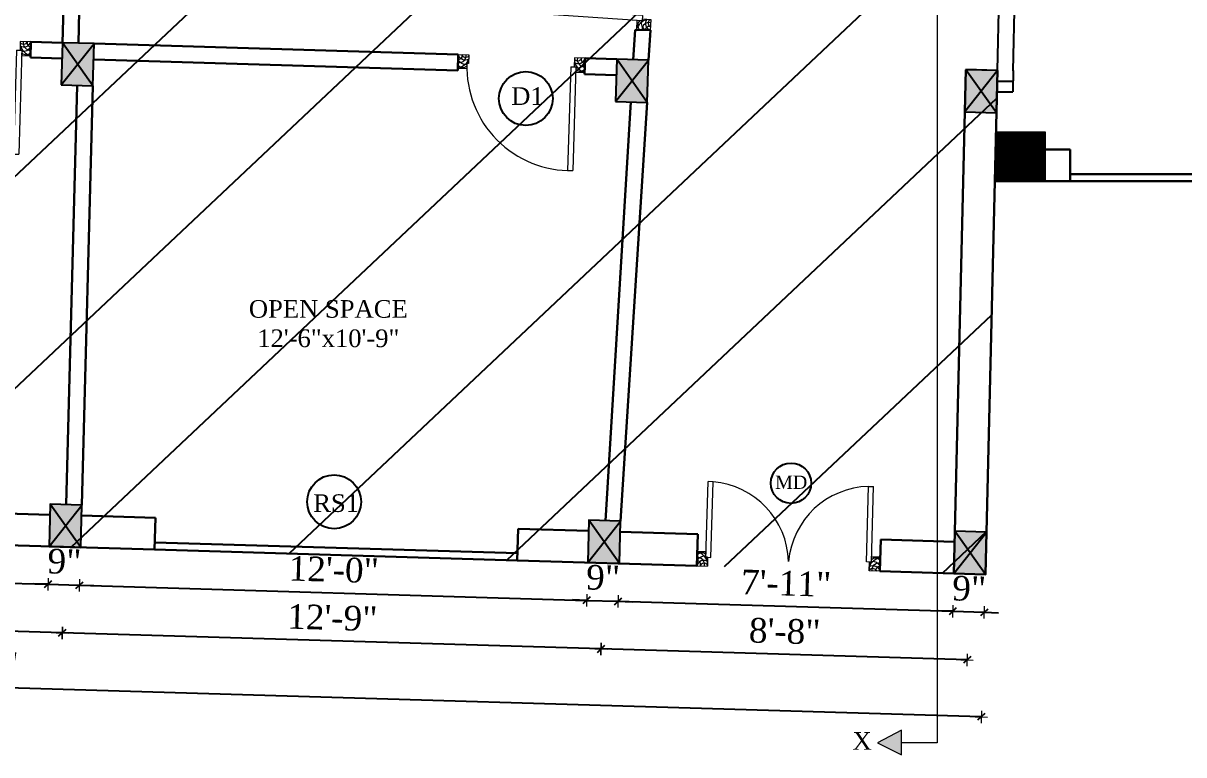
# Model space of a CAD drawing. Header units: inches. Extents: x 4069 to 291496, y -47643 to 12535.
# Drawn here: x 120069.4 to 120398.9, y -23347.9 to -23140.2 of the extents above; entities that cross this region are included whole.
import ezdxf

# ---------------------------------------------------------------- set-up
doc = ezdxf.new("R2010")
doc.units = ezdxf.units.IN
doc.header["$LTSCALE"] = 5
doc.header["$MEASUREMENT"] = 0
for name, color, linetype, lineweight in [('A-WALL', 7, 'Continuous', 9), ('Dimension', 7, 'Continuous', 18), ('DOOR', 62, 'Continuous', 0)]:
    doc.layers.add(name, color=color, linetype=linetype, lineweight=lineweight)
doc.layers.add('dim line', color=7, linetype='Continuous', lineweight=15, true_color=0xfab2b2)
doc.layers.add('TEXT', color=6, linetype='Continuous')
doc.layers.add('WALL', color=7, linetype='Continuous')
doc.styles.add('ordinary', font='times.ttf')
doc.dimstyles.new('Copy of 96', dxfattribs={"dimtxt": 7, "dimasz": 4, "dimexe": 0.5, "dimexo": 0.5, "dimgap": 3, "dimtad": 1, "dimdec": 1, "dimzin": 11, "dimdsep": 46, "dimlunit": 4, "dimtxsty": 'ordinary', "dimblk": 'OBLIQUE', "dimcen": 0.09, "dimse1": 1, "dimse2": 1, "dimclrt": 6, "dimazin": 0, "dimtfac": 1, "dimtdec": 1, "dimtix": 1, "dimtmove": 2, "dimatfit": 3, "dimldrblk": 'leader', "dimfxl": 0.5, "dimfxlon": 1, "dimtolj": 1, "dimtzin": 0, "dimarcsym": 0})

# ---------------------------------------------------------------- blocks, each defined once
blk = doc.blocks.new('C1a')
at = {"color": 1, "ltscale": 5}
for p, q in [((18657.75, 4625.76), (18648.75, 4625.76)), ((18648.75, 4625.76), (18648.82, 4613.76)), ((18657.82, 4613.76), (18657.75, 4625.76)), ((18648.82, 4613.76), (18657.82, 4613.76))]:
    blk.add_line(p, q, dxfattribs=at)
blk = doc.blocks.new('A$C27B36B59')
at = {"layer": 'DOOR'}
for p, q in [((0, 4), (0, 0)), ((2.5, 4), (0, 4)), ((2.5, 2.5), (2.5, 4)), ((0, 0), (3, 0)), ((3, 2.5), (2.5, 2.5)), ((3, 0), (3, 2.5))]:
    blk.add_line(p, q, dxfattribs=at)
for centre, radius, start, end in [((-1.4, -0.54), 4.75, 22.1411, 72.838), ((1.34, 2.09), 1.64, 45.138, 144.8948), ((2.21, 0.3), 2.49, 83.3149, 152.658), ((0.13, 0.37), 2.05, 349.4875, 93.6805), ((1.96, -0.47), 2.01, 58.7447, 166.495), ((-0.06, 0.32), 1.13, 343.542, 86.947), ((2.08, -0.4), 1.17, 38.2816, 160.1519)]:
    blk.add_arc(centre, radius, start, end, dxfattribs=at)
blk = doc.blocks.new('D2')
at = {"layer": 'DOOR'}
for p, q in [((74473.95, 24047.59), (74473.95, 24018.09)), ((74473.95, 24047.59), (74475.45, 24047.59)), ((74475.45, 24047.59), (74475.45, 24018.13))]:
    blk.add_line(p, q, dxfattribs=at)
blk.add_arc((74473.95, 24047.59), 29.5, 180, 272.9146, dxfattribs=at)
at = {"layer": 'DOOR', "xscale": -1, "rotation": 180}
blk.add_blockref('A$C27B36B59', (74441.95, 24050.09), dxfattribs=at)
at = {"layer": 'DOOR', "rotation": 180}
blk.add_blockref('A$C27B36B59', (74477.95, 24050.09), dxfattribs=at)
blk = doc.blocks.new('x-x')
at = {"ltscale": 5}
for points in [[(11364.03, -701.52), (11364.03, -694.51), (11357.15, -698.09)], [(11364.03, -1135.52), (11364.03, -1128.51), (11357.15, -1132.09)]]:
    blk.add_hatch(color=256, dxfattribs=at).paths.add_polyline_path(points)
for p, q in [((11364.03, -694.51), (11357.15, -698.09)), ((11364.03, -701.52), (11364.03, -694.51)), ((11357.15, -698.09), (11364.03, -701.52)), ((11374.13, -698.09), (11364.03, -698.09)), ((11374.13, -698.09), (11374.13, -1132.09)), ((11364.03, -1128.51), (11357.15, -1132.09)), ((11364.03, -1135.52), (11364.03, -1128.51)), ((11357.15, -1132.09), (11364.03, -1135.52)), ((11374.13, -1132.09), (11364.03, -1132.09))]:
    blk.add_line(p, q, dxfattribs=at)
at = {"layer": 'A-WALL', "color": 1, "ltscale": 5}
blk.add_line((11374.13, -1120.09), (11374.13, -1132.09), dxfattribs=at)
at = {"layer": 'TEXT', "style": 'ordinary'}
for p in [(11350.08, -700.97), (11350.08, -1134.1)]:
    blk.add_text('X', height=5, dxfattribs=at).set_placement(p)
blk = doc.blocks.new('oblique')
at = {"color": 0, "lineweight": -2}
blk.add_line((0.25, 0.25), (-0.25, -0.25), dxfattribs=at)
at = {"layer": 'dim line', "lineweight": 9}
for p, q in [((-0.4375, 0), (0.4375, 0)), ((0, 0.4375), (0, -0.4375))]:
    blk.add_line(p, q, dxfattribs=at)
blk = doc.blocks.new('*D2945')
at = {"layer": 'A-WALL', "color": 0, "lineweight": -2, "ltscale": 50, "transparency": 16777216}
blk.add_line((120337.38, -23320.93), (120233.43, -23317.82), dxfattribs=at)
at = {"layer": 'Defpoints', "color": 0, "ltscale": 50, "transparency": 16777216}
for p in [(120234.15, -23293.42), (120338.11, -23296.52), (120233.43, -23317.82)]:
    blk.add_point(p, dxfattribs=at)
at = {"layer": 'A-WALL', "color": 0, "lineweight": -2, "ltscale": 50, "transparency": 16777216, "xscale": 4, "yscale": 4, "zscale": 4}
for p, rotation in [((120233.43, -23317.82), 178.2899854281403), ((120337.38, -23320.93), 358.2899854281403)]:
    blk.add_blockref('oblique', p, dxfattribs=dict(at, rotation=rotation))
at = {"layer": 'A-WALL', "color": 6, "ltscale": 50, "transparency": 16777216, "insert": (120285.6, -23312.82), "char_height": 7, "attachment_point": 5, "rotation": 358.29, "style": 'ordinary'}
blk.add_mtext('\\A1;8\'-8"', dxfattribs=at)
blk = doc.blocks.new('_OBLIQUE')
at = {"color": 0, "linetype": 'ByBlock'}
blk.add_line((-0.5, -0.5), (0.5, 0.5), dxfattribs=at)
blk = doc.blocks.new('leader')
at = {"layer": 'Dimension'}
for p, q in [((0, -4.328), (0, 4.328)), ((-4.424, 0), (4.424, 0))]:
    blk.add_line(p, q, dxfattribs=at)
blk = doc.blocks.new('*D2946')
at = {"layer": 'A-WALL', "color": 0, "lineweight": -2, "ltscale": 50, "transparency": 16777216}
blk.add_line((120233.43, -23317.82), (120080.49, -23313.26), dxfattribs=at)
at = {"layer": 'Defpoints', "color": 0, "ltscale": 50, "transparency": 16777216}
for p in [(120081.22, -23288.85), (120234.15, -23293.42), (120080.49, -23313.26)]:
    blk.add_point(p, dxfattribs=at)
at = {"layer": 'A-WALL', "color": 0, "lineweight": -2, "ltscale": 50, "transparency": 16777216, "xscale": 4, "yscale": 4, "zscale": 4}
for p, rotation in [((120080.49, -23313.26), 178.2899854281424), ((120233.43, -23317.82), 358.2899854281424)]:
    blk.add_blockref('oblique', p, dxfattribs=dict(at, rotation=rotation))
at = {"layer": 'A-WALL', "color": 6, "ltscale": 50, "transparency": 16777216, "insert": (120157.16, -23308.97), "char_height": 7, "attachment_point": 5, "rotation": 358.29, "style": 'ordinary'}
blk.add_mtext('\\A1;12\'-9"', dxfattribs=at)
blk = doc.blocks.new('*D2947')
at = {"layer": 'A-WALL', "color": 0, "lineweight": -2, "ltscale": 50, "transparency": 16777216}
blk.add_line((120080.49, -23313.26), (119930.56, -23308.78), dxfattribs=at)
at = {"layer": 'Defpoints', "color": 0, "ltscale": 50, "transparency": 16777216}
for p in [(119931.29, -23284.38), (120081.22, -23288.85), (119930.56, -23308.78)]:
    blk.add_point(p, dxfattribs=at)
at = {"layer": 'A-WALL', "color": 0, "lineweight": -2, "ltscale": 50, "transparency": 16777216, "xscale": 4, "yscale": 4, "zscale": 4}
for p, rotation in [((119930.56, -23308.78), 178.2899854281424), ((120080.49, -23313.26), 358.2899854281424)]:
    blk.add_blockref('oblique', p, dxfattribs=dict(at, rotation=rotation))
at = {"layer": 'A-WALL', "color": 6, "ltscale": 50, "transparency": 16777216, "insert": (120005.72, -23304.46), "char_height": 7, "attachment_point": 5, "rotation": 358.29, "style": 'ordinary'}
blk.add_mtext('\\A1;12\'-6"', dxfattribs=at)
blk = doc.blocks.new('*D2934')
at = {"layer": 'A-WALL', "color": 0, "lineweight": -2, "ltscale": 50, "transparency": 16777216}
blk.add_line((120341.4, -23337.1), (119768.65, -23320), dxfattribs=at)
at = {"layer": 'Defpoints', "color": 0, "ltscale": 50, "transparency": 16777216}
for p in [(119769.86, -23279.56), (120342.61, -23296.66), (119768.65, -23320)]:
    blk.add_point(p, dxfattribs=at)
at = {"layer": 'A-WALL', "color": 0, "lineweight": -2, "ltscale": 50, "transparency": 16777216, "xscale": 4, "yscale": 4, "zscale": 4}
for p, rotation in [((119768.65, -23320), 178.2899854281424), ((120341.4, -23337.1), 358.2899854281424)]:
    blk.add_blockref('oblique', p, dxfattribs=dict(at, rotation=rotation))
at = {"layer": 'A-WALL', "color": 6, "ltscale": 50, "transparency": 16777216, "insert": (120055.22, -23322), "char_height": 7, "attachment_point": 5, "rotation": 358.29, "style": 'ordinary'}
blk.add_mtext('\\A1;48\'-0"', dxfattribs=at)
blk = doc.blocks.new('*D2940')
at = {"layer": 'A-WALL', "color": 0, "lineweight": -2, "ltscale": 50, "transparency": 16777216}
blk.add_line((119935.47, -23295.27), (120076.4, -23299.47), dxfattribs=at)
at = {"layer": 'Defpoints', "color": 0, "ltscale": 50, "transparency": 16777216}
for p in [(119935.79, -23284.51), (120076.72, -23288.72), (120076.4, -23299.47)]:
    blk.add_point(p, dxfattribs=at)
at = {"layer": 'A-WALL', "color": 0, "lineweight": -2, "ltscale": 50, "transparency": 16777216, "xscale": 4, "yscale": 4, "zscale": 4}
for p, rotation in [((119935.47, -23295.27), 178.2899854281424), ((120076.4, -23299.47), 358.2899854281424)]:
    blk.add_blockref('oblique', p, dxfattribs=dict(at, rotation=rotation))
at = {"layer": 'A-WALL', "color": 6, "ltscale": 50, "transparency": 16777216, "insert": (120006.13, -23290.8), "char_height": 7, "attachment_point": 5, "rotation": 358.29, "style": 'ordinary'}
blk.add_mtext('\\A1;11\'-9"', dxfattribs=at)
blk = doc.blocks.new('*D2941')
at = {"layer": 'A-WALL', "color": 0, "lineweight": -2, "ltscale": 50, "transparency": 16777216}
for p, q in [((120076.4, -23299.47), (120072.41, -23299.35)), ((120076.4, -23299.47), (120085.4, -23299.74)), ((120085.4, -23299.74), (120089.4, -23299.86))]:
    blk.add_line(p, q, dxfattribs=at)
at = {"layer": 'Defpoints', "color": 0, "ltscale": 50, "transparency": 16777216}
for p in [(120076.72, -23288.72), (120085.72, -23288.99), (120085.4, -23299.74)]:
    blk.add_point(p, dxfattribs=at)
at = {"layer": 'A-WALL', "color": 0, "lineweight": -2, "ltscale": 50, "transparency": 16777216, "xscale": 4, "yscale": 4, "zscale": 4}
for p, rotation in [((120076.4, -23299.47), 358.2899854281424), ((120085.4, -23299.74), 178.2899854281424)]:
    blk.add_blockref('oblique', p, dxfattribs=dict(at, rotation=rotation))
at = {"layer": 'A-WALL', "color": 6, "ltscale": 50, "transparency": 16777216, "insert": (120081.1, -23293.04), "char_height": 7, "attachment_point": 5, "rotation": 358.29, "style": 'ordinary'}
blk.add_mtext('\\A1;9"', dxfattribs=at)
blk = doc.blocks.new('*D2942')
at = {"layer": 'A-WALL', "color": 0, "lineweight": -2, "ltscale": 50, "transparency": 16777216}
blk.add_line((120085.4, -23299.74), (120229.34, -23304.04), dxfattribs=at)
at = {"layer": 'Defpoints', "color": 0, "ltscale": 50, "transparency": 16777216}
for p in [(120085.72, -23288.99), (120229.66, -23293.29), (120229.34, -23304.04)]:
    blk.add_point(p, dxfattribs=at)
at = {"layer": 'A-WALL', "color": 0, "lineweight": -2, "ltscale": 50, "transparency": 16777216, "xscale": 4, "yscale": 4, "zscale": 4}
for p, rotation in [((120085.4, -23299.74), 178.2899854281424), ((120229.34, -23304.04), 358.2899854281424)]:
    blk.add_blockref('oblique', p, dxfattribs=dict(at, rotation=rotation))
at = {"layer": 'A-WALL', "color": 6, "ltscale": 50, "transparency": 16777216, "insert": (120157.56, -23295.33), "char_height": 7, "attachment_point": 5, "rotation": 358.29, "style": 'ordinary'}
blk.add_mtext('\\A1;12\'-0"', dxfattribs=at)
blk = doc.blocks.new('*D2943')
at = {"layer": 'A-WALL', "color": 0, "lineweight": -2, "ltscale": 50, "transparency": 16777216}
for p, q in [((120229.34, -23304.04), (120225.34, -23303.92)), ((120229.34, -23304.04), (120238.33, -23304.31)), ((120238.33, -23304.31), (120242.33, -23304.43))]:
    blk.add_line(p, q, dxfattribs=at)
at = {"layer": 'Defpoints', "color": 0, "ltscale": 50, "transparency": 16777216}
for p in [(120229.66, -23293.29), (120238.65, -23293.55), (120238.33, -23304.31)]:
    blk.add_point(p, dxfattribs=at)
at = {"layer": 'A-WALL', "color": 0, "lineweight": -2, "ltscale": 50, "transparency": 16777216, "xscale": 4, "yscale": 4, "zscale": 4}
for p, rotation in [((120229.34, -23304.04), 358.2899854281424), ((120238.33, -23304.31), 178.2899854281424)]:
    blk.add_blockref('oblique', p, dxfattribs=dict(at, rotation=rotation))
at = {"layer": 'A-WALL', "color": 6, "ltscale": 50, "transparency": 16777216, "insert": (120234.03, -23297.61), "char_height": 7, "attachment_point": 5, "rotation": 358.29, "style": 'ordinary'}
blk.add_mtext('\\A1;9"', dxfattribs=at)
blk = doc.blocks.new('*D2944')
at = {"layer": 'A-WALL', "color": 0, "lineweight": -2, "ltscale": 50, "transparency": 16777216}
blk.add_line((120238.33, -23304.31), (120333.29, -23307.14), dxfattribs=at)
at = {"layer": 'Defpoints', "color": 0, "ltscale": 50, "transparency": 16777216}
for p in [(120238.65, -23293.55), (120333.61, -23296.39), (120333.29, -23307.14)]:
    blk.add_point(p, dxfattribs=at)
at = {"layer": 'A-WALL', "color": 0, "lineweight": -2, "ltscale": 50, "transparency": 16777216, "xscale": 4, "yscale": 4, "zscale": 4}
for p, rotation in [((120238.33, -23304.31), 178.2899854281424), ((120333.29, -23307.14), 358.2899854281424)]:
    blk.add_blockref('oblique', p, dxfattribs=dict(at, rotation=rotation))
at = {"layer": 'A-WALL', "color": 6, "ltscale": 50, "transparency": 16777216, "insert": (120286.01, -23299.16), "char_height": 7, "attachment_point": 5, "rotation": 358.29, "style": 'ordinary'}
blk.add_mtext('\\A1;7\'-11"', dxfattribs=at)
blk = doc.blocks.new('*D2966')
at = {"layer": 'A-WALL', "color": 0, "lineweight": -2, "ltscale": 50, "transparency": 16777216}
for p, q in [((120333.29, -23307.14), (120329.29, -23307.02)), ((120333.29, -23307.14), (120342.29, -23307.41)), ((120342.29, -23307.41), (120346.28, -23307.53))]:
    blk.add_line(p, q, dxfattribs=at)
at = {"layer": 'Defpoints', "color": 0, "ltscale": 50, "transparency": 16777216}
for p in [(120333.61, -23296.39), (120342.61, -23296.66), (120342.29, -23307.41)]:
    blk.add_point(p, dxfattribs=at)
at = {"layer": 'A-WALL', "color": 0, "lineweight": -2, "ltscale": 50, "transparency": 16777216, "xscale": 4, "yscale": 4, "zscale": 4}
for p, rotation in [((120333.29, -23307.14), 358.2899854281424), ((120342.29, -23307.41), 178.2899854281424)]:
    blk.add_blockref('oblique', p, dxfattribs=dict(at, rotation=rotation))
at = {"layer": 'A-WALL', "color": 6, "ltscale": 50, "transparency": 16777216, "insert": (120337.98, -23300.71), "char_height": 7, "attachment_point": 5, "rotation": 358.29, "style": 'ordinary'}
blk.add_mtext('\\A1;9"', dxfattribs=at)

msp = doc.modelspace()

# ---------------------------------------------------------------- hatches: boundary and pattern name
at = {"layer": 'A-WALL', "ltscale": 5}
h = msp.add_hatch(dxfattribs=at)
h.set_pattern_fill('ANSI31', color=256)
h.set_pattern_definition([(45, (95813.88373, -24674.7867), (-0.08838834765, 0.08838834765), [])])
h.paths.add_polyline_path([(120345.58286, -23171.06555), (120345.58286, -23185.06555), (120359.58286, -23185.06555), (120359.58286, -23171.06555)])
at = {"layer": 'WALL', "linetype": 'ByBlock', "ltscale": 5, "true_color": 0xf8991e}
h = msp.add_hatch(dxfattribs=at)
h.set_pattern_fill('ANSI31', color=30, scale=350, angle=-1.7100146)
h.set_pattern_definition([(43.29, (113405.57, -20503.353), (-29.999, 31.8453), [])])
h.paths.add_polyline_path([(119769.8616, -23279.55849), (119971.78348, -22947.43612), (120350.6147, -22958.74584), (120342.78546, -23290.66003), (120342.60642, -23296.65735)])
h = msp.add_hatch(color=30, dxfattribs=at)
h.dxf.hatch_style = 1
h.paths.add_polyline_path([(120084.87765, -23151.90202), (120080.20061, -23157.76506), (120089.1966, -23158.03363)])
h.paths.add_polyline_path([(120089.1966, -23158.03363), (120089.5547, -23146.03897), (120084.87765, -23151.90202)])
h.paths.add_polyline_path([(120084.87765, -23151.90202), (120089.5547, -23146.03897), (120080.5587, -23145.7704)])
h.paths.add_polyline_path([(120080.5587, -23145.7704), (120080.20061, -23157.76506), (120084.87765, -23151.90202)])
h = msp.add_hatch(color=30, dxfattribs=at)
h.dxf.hatch_style = 1
h.paths.add_polyline_path([(120242.22779, -23156.59959), (120237.55075, -23162.46263), (120246.54674, -23162.7312)])
h.paths.add_polyline_path([(120246.54674, -23162.7312), (120246.90484, -23150.73654), (120242.22779, -23156.59959)])
h.paths.add_polyline_path([(120242.22779, -23156.59959), (120246.90484, -23150.73654), (120237.90884, -23150.46797)])
h.paths.add_polyline_path([(120237.90884, -23150.46797), (120237.55075, -23162.46263), (120242.22779, -23156.59959)])
h = msp.add_hatch(color=30, dxfattribs=at)
h.dxf.hatch_style = 1
h.paths.add_polyline_path([(120345.71022, -23165.69165), (120341.3543, -23159.55893), (120336.71406, -23165.42308)])
h.paths.add_polyline_path([(120345.71022, -23165.69165), (120345.99454, -23153.69479), (120341.3543, -23159.55893)])
h.paths.add_polyline_path([(120345.99454, -23153.69479), (120336.99838, -23153.42622), (120341.3543, -23159.55893)])
h.paths.add_polyline_path([(120341.3543, -23159.55893), (120336.99838, -23153.42622), (120336.71406, -23165.42308)])
h = msp.add_hatch(color=30, dxfattribs=at)
h.dxf.hatch_style = 1
h.paths.add_polyline_path([(120081.40184, -23282.85661), (120076.72479, -23288.71966), (120085.72079, -23288.98823)])
h.paths.add_polyline_path([(120085.72079, -23288.98823), (120086.07888, -23276.99357), (120081.40184, -23282.85661)])
h.paths.add_polyline_path([(120081.40184, -23282.85661), (120086.07888, -23276.99357), (120077.08289, -23276.725)])
h.paths.add_polyline_path([(120077.08289, -23276.725), (120076.72479, -23288.71966), (120081.40184, -23282.85661)])
h = msp.add_hatch(color=30, dxfattribs=at)
h.dxf.hatch_style = 1
h.paths.add_polyline_path([(120234.3337, -23287.42228), (120229.65666, -23293.28532), (120238.65265, -23293.55389)])
h.paths.add_polyline_path([(120238.65265, -23293.55389), (120239.01074, -23281.55924), (120234.3337, -23287.42228)])
h.paths.add_polyline_path([(120234.3337, -23287.42228), (120239.01074, -23281.55924), (120230.01475, -23281.29067)])
h.paths.add_polyline_path([(120230.01475, -23281.29067), (120229.65666, -23293.28532), (120234.3337, -23287.42228)])
h = msp.add_hatch(color=30, dxfattribs=at)
h.dxf.hatch_style = 1
h.paths.add_polyline_path([(120342.60642, -23296.65735), (120338.2505, -23290.52464), (120333.61026, -23296.38878)])
h.paths.add_polyline_path([(120342.60642, -23296.65735), (120342.89074, -23284.66049), (120338.2505, -23290.52464)])
h.paths.add_polyline_path([(120342.89074, -23284.66049), (120333.89457, -23284.39192), (120338.2505, -23290.52464)])
h.paths.add_polyline_path([(120338.2505, -23290.52464), (120333.89457, -23284.39192), (120333.61026, -23296.38878)])

# ---------------------------------------------------------------- linework, layer by layer
at = {"color": 1, "ltscale": 5}
for p, q in [((120080.20061, -23157.76506), (120089.5547, -23146.03897)), ((120089.1966, -23158.03363), (120080.5587, -23145.7704)), ((120237.55075, -23162.46263), (120246.90484, -23150.73654)), ((120246.54674, -23162.7312), (120237.90884, -23150.46797)), ((120345.99454, -23153.69479), (120336.71406, -23165.42308)), ((120345.71022, -23165.69165), (120336.99838, -23153.42622)), ((120085.72079, -23288.98823), (120077.08289, -23276.725)), ((120076.72479, -23288.71966), (120086.07888, -23276.99357)), ((120229.65666, -23293.28532), (120239.01074, -23281.55924)), ((120238.65265, -23293.55389), (120230.01475, -23281.29067)), ((120333.61026, -23296.38878), (120342.89074, -23284.66049)), ((120342.60642, -23296.65735), (120333.89457, -23284.39192))]:
    msp.add_line(p, q, dxfattribs=at)
at = {"layer": 'A-WALL', "lineweight": 30}
for p, q in [((120080.5587, -23145.7704), (120081.92525, -23092.78759)), ((120085.05721, -23145.88643), (120086.42376, -23092.90361)), ((120243.10157, -23142.11921), (120242.58936, -23150.60771)), ((120243.10157, -23142.11921), (120247.47559, -23142.24979)), ((120247.47559, -23142.24979), (120246.90484, -23150.73654)), ((120071.56271, -23145.50183), (120071.42843, -23149.99983)), ((120080.5587, -23145.7704), (120071.56271, -23145.50183)), ((120089.53487, -23146.03838), (120192.92888, -23149.12513)), ((120080.42442, -23150.2684), (120071.42843, -23149.99983)), ((120089.40059, -23150.53638), (120192.7946, -23153.62313)), ((120192.92888, -23149.12513), (120192.7946, -23153.62313)), ((120228.91285, -23150.19941), (120228.77857, -23154.6974)), ((120228.91285, -23150.19941), (120237.90884, -23150.46797)), ((120228.77857, -23154.6974), (120237.77456, -23154.96597)), ((120333.61026, -23296.38878), (120336.99838, -23153.42622)), ((120345.99454, -23153.69479), (120345.25107, -23185.06555)), ((120345.25107, -23185.06555), (120345.99454, -23153.69479)), ((120081.56103, -23276.85869), (120084.71846, -23157.89994)), ((120086.07885, -23276.99357), (120089.1966, -23158.03363)), ((120241.86623, -23162.59147), (120234.69526, -23281.4304)), ((120246.54674, -23162.7312), (120239.01074, -23281.55924)), ((120359.58286, -23176.06555), (120366.68829, -23176.06555)), ((120366.68829, -23185.06555), (120366.68829, -23176.06555)), ((120462.68829, -23183.06555), (120366.68829, -23183.06555)), ((120342.60642, -23296.65735), (120345.25107, -23185.06555)), ((120712.04669, -23185.06555), (120345.25107, -23185.06555)), ((120056.0028, -23279.09701), (120076.99336, -23279.72367)), ((120085.98935, -23279.99223), (120106.98009, -23280.6189)), ((120106.71152, -23289.61489), (120106.98009, -23280.6189)), ((120209.66565, -23292.68851), (120209.93422, -23283.69251)), ((120209.93422, -23283.69251), (120229.92523, -23284.28933)), ((120238.92122, -23284.5579), (120260.91151, -23285.2144)), ((120260.64294, -23294.2104), (120260.91151, -23285.2144)), ((120055.73423, -23288.093), (120106.71152, -23289.61489)), ((120106.71152, -23289.61489), (120209.66565, -23292.68851)), ((120106.7712, -23287.61578), (120209.72533, -23290.6894)), ((120312.61978, -23295.76212), (120312.88835, -23286.76613)), ((120312.88835, -23286.76613), (120333.82218, -23287.44682)), ((120209.66565, -23292.68851), (120260.64294, -23294.2104)), ((120312.61978, -23295.76212), (120342.60642, -23296.65735))]:
    msp.add_line(p, q, dxfattribs=at)
at = {"layer": 'A-WALL', "ltscale": 5}
msp.add_lwpolyline([(120345.58286, -23171.06555), (120359.58286, -23171.06555), (120359.58286, -23185.06555), (120345.58286, -23185.06555)], close=True, dxfattribs=at)
at = {"layer": 'DOOR', "ltscale": 0.5}
for p, q in [((120263.21643, -23291.78611), (120263.85656, -23270.3441)), ((120265.25594, -23270.38588), (120263.85656, -23270.3441)), ((120264.6158, -23291.82789), (120265.25594, -23270.38588)), ((120308.79612, -23293.14686), (120309.43625, -23271.70485)), ((120309.43625, -23271.70485), (120310.83563, -23271.74662)), ((120310.19549, -23293.18864), (120310.83563, -23271.74662)), ((120260.7623, -23290.21218), (120263.16123, -23290.28379)), ((120263.21643, -23291.78611), (120264.6158, -23291.82789)), ((120263.71322, -23291.90099), (120263.6416, -23294.29992)), ((120310.19549, -23293.18864), (120308.79612, -23293.14686)), ((120312.73914, -23291.76391), (120310.34021, -23291.69229)), ((120260.64294, -23294.2104), (120263.6416, -23294.29992)), ((120309.69273, -23293.27367), (120309.62112, -23295.6726))]:
    msp.add_line(p, q, dxfattribs=at)
for centre, start, end in [((120263.32262, -23293.68463), 1.7095941, 85.2564972), ((120309.97623, -23295.07743), 91.3234737, 174.8703767)]:
    msp.add_arc(centre, 23.37883, start, end, dxfattribs=at)
at = {"layer": 'TEXT'}
for centre, radius in [((120212.09088, -23161.62212), 7.64038), ((120287.38734, -23270.78507), 5.73028), ((120157.66933, -23276.0546), 7.64038)]:
    msp.add_circle(centre, radius, dxfattribs=at)
at = {"layer": 'WALL', "color": 2, "linetype": 'ByBlock'}
for p, q in [((120350.49327, -23153.80141), (120351.49073, -23102.69479)), ((120345.99454, -23153.69479), (120346.98991, -23111.69479)), ((120350.4958, -23153.69479), (120350.35361, -23159.69479)), ((120345.92344, -23156.69479), (120350.4247, -23156.69479)), ((120345.85234, -23159.69479), (120350.3666, -23159.69479))]:
    msp.add_line(p, q, dxfattribs=at)
at = {"layer": 'WALL', "color": 2, "linetype": 'ByBlock', "ltscale": 5}
for points in [[(120080.20061, -23157.76506), (120089.1966, -23158.03363), (120089.5547, -23146.03897), (120080.5587, -23145.7704)], [(120237.55075, -23162.46263), (120246.54674, -23162.7312), (120246.90484, -23150.73654), (120237.90884, -23150.46797)], [(120336.99838, -23153.42622), (120336.71406, -23165.42308), (120345.71022, -23165.69165), (120345.99454, -23153.69479)], [(120076.72479, -23288.71966), (120085.72079, -23288.98823), (120086.07888, -23276.99357), (120077.08289, -23276.725)], [(120229.65666, -23293.28532), (120238.65265, -23293.55389), (120239.01074, -23281.55924), (120230.01475, -23281.29067)], [(120333.89457, -23284.39192), (120333.61026, -23296.38878), (120342.60642, -23296.65735), (120342.89074, -23284.66049)]]:
    msp.add_lwpolyline(points, close=True, dxfattribs=at)

# ---------------------------------------------------------------- block references
at = {"layer": 'A-WALL', "color": 1}
msp.add_blockref('x-x', (108954.77452, -22212.34178), dxfattribs=at)
at = {"layer": 'DOOR', "rotation": 358.2899854281413}
msp.add_blockref('A$C27B36B59', (120260.64294, -23294.2104), dxfattribs=at)
at = {"layer": 'DOOR', "xscale": -1, "rotation": 358.2899854281413}
msp.add_blockref('A$C27B36B59', (120312.61978, -23295.76212), dxfattribs=at)
at = {"layer": 'WALL', "color": 2, "linetype": 'ByBlock'}
for p, rotation in [((101249.15471, 52781.63148), 266.1524916298357), ((44909.10196, -44962.38616), 358.2899854281413), ((45066.4521, -44967.08373), 358.2899854281413)]:
    msp.add_blockref('D2', p, dxfattribs=dict(at, rotation=rotation))
at = {"layer": 'WALL', "color": 2, "linetype": 'ByBlock', "ltscale": 5}
for p, rotation in [((101558.52111, -27220.62901), 358.2899854281578), ((101555.41731, -27351.59471), 358.2899854281413)]:
    msp.add_blockref('C1a', p, dxfattribs=dict(at, rotation=rotation))

# ---------------------------------------------------------------- texts
at = {"layer": 'TEXT', "style": 'ordinary'}
for s, height, p in [('D1', 5, (120207.93729, -23163.4241)), ('MD', 3.75, (120282.88872, -23272.38615)), ('RS1', 5, (120151.73691, -23278.94297))]:
    msp.add_text(s, height=height, dxfattribs=at).set_placement(p)
at = {"layer": 'TEXT', "insert": (120156.01976, -23232.22891), "char_height": 5, "attachment_point": 8, "style": 'ordinary'}
msp.add_mtext_dynamic_manual_height_columns('OPEN SPACE\\P12\'-6"x10\'-9"', width=101.5687276, gutter_width=1720.71691, heights=[0], dxfattribs=at)

# ---------------------------------------------------------------- dimensions: what is measured, and where the dimension line sits
at = {"layer": 'A-WALL', "ltscale": 50}
dim = msp.add_linear_dim(base=(119768.65414, -23320.00374), p1=(120342.60642, -23296.65735), p2=(119769.8616, -23279.55849), angle=358.2899854, text='48\'-0"', dimstyle='Copy of 96', override={"dimdec": 0, "dimblk": 'oblique', "dimtdec": 0, "dimarcsym": 1}, dxfattribs=at)
dim.commit()
dim.dimension.update_dxf_attribs({"geometry": '*D2934', "text_midpoint": (120055.22232, -23321.99554)})
for base, p1, p2, picture, middle in [((119930.56107, -23308.78026), (120081.22279, -23288.85394), (119931.28959, -23284.3778), '*D2947', (120005.72345, -23304.46069)), ((120076.40374, -23299.47385), (119935.78759, -23284.51208), (120076.72479, -23288.71966), '*D2940', (120006.13121, -23290.80233)), ((120085.39973, -23299.74242), (120076.72479, -23288.71966), (120085.72079, -23288.98823), '*D2941', (120081.09781, -23293.04041)), ((120080.49427, -23313.2564), (120234.15465, -23293.41961), (120081.22279, -23288.85394), '*D2946', (120157.15628, -23308.9715)), ((120229.3356, -23304.03952), (120085.72079, -23288.98823), (120229.65666, -23293.28532), '*D2942', (120157.56344, -23295.33333)), ((120238.33159, -23304.30809), (120229.65666, -23293.28532), (120238.65265, -23293.55389), '*D2943', (120234.02967, -23297.60607)), ((120333.2892, -23307.14297), (120238.65265, -23293.55389), (120333.61026, -23296.38878), '*D2944', (120286.00647, -23299.1578)), ((120342.28536, -23307.41155), (120333.61026, -23296.38878), (120342.60642, -23296.65735), '*D2966', (120337.98335, -23300.70953))]:
    dim = msp.add_linear_dim(base=base, p1=p1, p2=p2, angle=358.2899854, dimstyle='Copy of 96', override={"dimdec": 0, "dimblk": 'oblique', "dimtdec": 0, "dimarcsym": 1}, dxfattribs=at)
    dim.commit()
    dim.dimension.update_dxf_attribs({"geometry": picture, "text_midpoint": middle})
dim = msp.add_aligned_dim(p1=(120338.10834, -23296.52307), p2=(120234.15465, -23293.41961), distance=24.41333, dimstyle='Copy of 96', override={"dimdec": 0, "dimblk": 'oblique', "dimtdec": 0, "dimarcsym": 1}, dxfattribs=at)
dim.commit()
dim.dimension.update_dxf_attribs({"geometry": '*D2945', "text_midpoint": (120285.59875, -23312.81615)})

doc.saveas('drawing.dxf')
